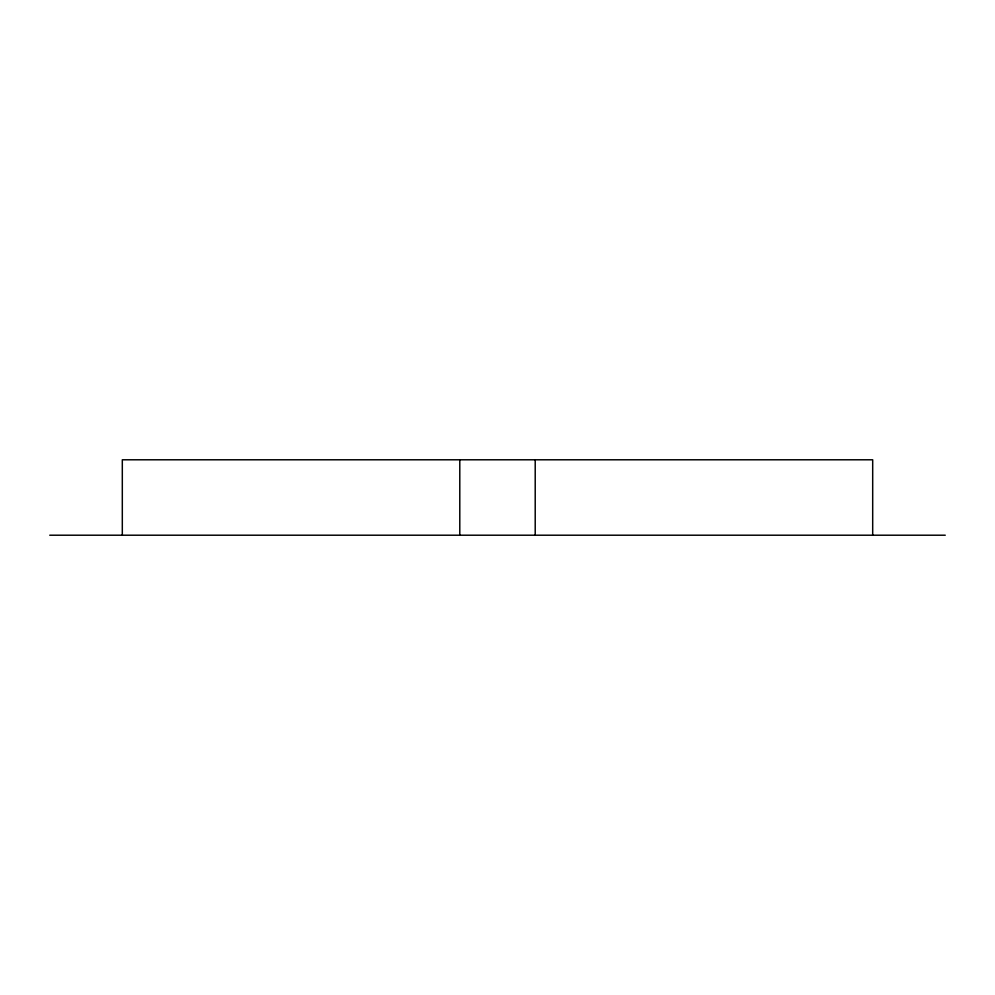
<?xml version="1.0" encoding="UTF-8"?>
<svg xmlns="http://www.w3.org/2000/svg" width="995" height="995" viewBox="0 0 995 995"><rect width="100%" height="100%" fill="white"/><g stroke="black" fill="none" stroke-linecap="round" stroke-linejoin="round"><path stroke-width="1.49" d="M49.75 535.21L945.25 535.21M872.69 535.21L872.69 459.789L122.31 459.789L122.31 535.21M535.21 459.789L535.21 535.21M459.789 459.789L459.789 535.21"/></g></svg>
